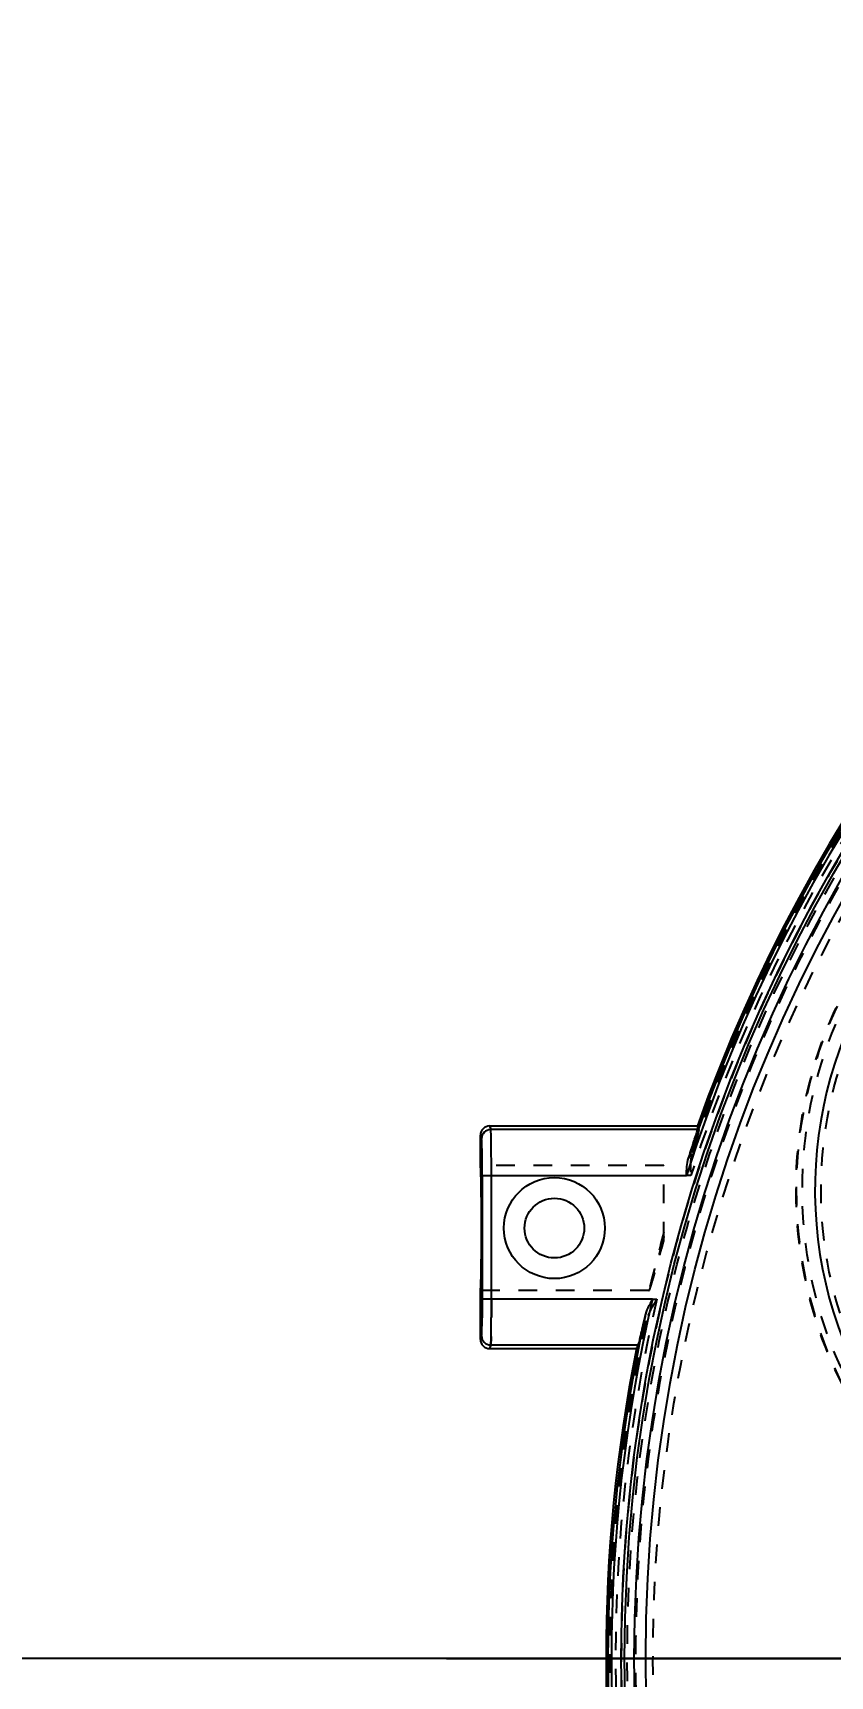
# Model space of a CAD drawing. Header units: millimetres. Extents: x -2414 to 10498, y -2238 to 649.
# Drawn here: x -308.6 to -238.8, y -953.2 to -809.3 of the extents above; entities that cross this region are included whole.
import ezdxf

# ---------------------------------------------------------------- set-up
doc = ezdxf.new("R2010")
doc.units = ezdxf.units.MM
doc.header["$LTSCALE"] = 16.335
doc.header["$PDMODE"] = 3
doc.header["$PDSIZE"] = 0.3125
doc.linetypes.add('CENTER', pattern=[0.6, 0.375, -0.075, 0.075, -0.075])
doc.linetypes.add('HIDDEN', pattern=[0.2, 0.1, -0.1])
doc.layers.get('0').update_dxf_attribs({"linetype": 'CONTINUOUS'})
doc.layers.get('Defpoints').update_dxf_attribs({"linetype": 'CONTINUOUS'})
doc.layers.add('DEFAULT_2', color=8, linetype='HIDDEN')
doc.styles.get("Standard").update_dxf_attribs({"font": 'txt', "width": 0.8})
doc.dimstyles.new('01', dxfattribs={"dimtxt": 5, "dimasz": 5, "dimexe": 0, "dimexo": 0, "dimgap": 0, "dimtad": 0, "dimzin": 0, "dimdsep": 46, "dimtxsty": 'Standard', "dimcen": 0, "dimclrd": 4, "dimclre": 4, "dimclrt": 6, "dimazin": 0, "dimtfac": 1, "dimtofl": 0, "dimtmove": 0, "dimatfit": 3, "dimfxl": 0, "dimtolj": 1, "dimtzin": 0, "dimarcsym": 0})

# ---------------------------------------------------------------- blocks, each defined once
blk = doc.blocks.new('*D85')
at = {"color": 4, "linetype": 'ByBlock', "lineweight": -2, "transparency": 16777216}
for p, q in [((-263.64, -756.63), (-347.32, -756.63)), ((-347.32, -761.63), (-347.32, -848.79)), ((-347.32, -1181.63), (-347.32, -866.79)), ((-263.64, -1186.63), (-347.32, -1186.63))]:
    blk.add_line(p, q, dxfattribs=at)
at = {"color": 4, "linetype": 'ByBlock', "transparency": 16777216}
for points in [[(-348.15, -761.63), (-346.49, -761.63), (-347.32, -756.63)], [(-348.15, -1181.63), (-346.49, -1181.63), (-347.32, -1186.63)]]:
    blk.add_solid(points, dxfattribs=at)
at = {"layer": 'Defpoints', "color": 0, "linetype": 'ByBlock', "transparency": 16777216}
for p in [(-263.64, -756.63), (-347.32, -1186.63), (-263.64, -1186.63)]:
    blk.add_point(p, dxfattribs=at)
at = {"color": 6, "linetype": 'ByBlock', "transparency": 16777216, "insert": (-347.32, -857.79), "char_height": 5, "attachment_point": 5, "rotation": 90}
blk.add_mtext('\\A1;430.00', dxfattribs=at)
blk = doc.blocks.new('*D163')
at = {"color": 4, "linetype": 'ByBlock', "lineweight": -2, "transparency": 16777216}
for p, q in [((-324.54, -946.63), (-324.54, -941.63)), ((-232.81, -951.63), (-324.54, -951.63)), ((-264.48, -971.63), (-324.54, -971.63)), ((-324.54, -976.63), (-324.54, -981.63))]:
    blk.add_line(p, q, dxfattribs=at)
at = {"color": 4, "linetype": 'ByBlock', "transparency": 16777216}
for points in [[(-325.38, -946.63), (-323.71, -946.63), (-324.54, -951.63)], [(-325.38, -976.63), (-323.71, -976.63), (-324.54, -971.63)]]:
    blk.add_solid(points, dxfattribs=at)
at = {"layer": 'Defpoints', "color": 0, "linetype": 'ByBlock', "transparency": 16777216}
for p in [(-232.81, -951.63), (-324.54, -971.63), (-264.48, -971.63)]:
    blk.add_point(p, dxfattribs=at)
at = {"color": 6, "linetype": 'ByBlock', "transparency": 16777216, "insert": (-324.54, -961.68), "char_height": 5, "attachment_point": 5, "rotation": 90}
blk.add_mtext('\\A1;20.00', dxfattribs=at)

msp = doc.modelspace()

# ---------------------------------------------------------------- linework, layer by layer
at = {"color": 7, "linetype": 'Continuous'}
for p, q in [((-268.585, -904.998), (-250.374, -904.998)), ((-268.585, -904.998), (-268.478, -905.318)), ((-250.374, -904.998), (-250.374, -905.318)), ((-269.282, -906.121), (-269.388, -905.803)), ((-269.388, -908.465), (-269.388, -905.803)), ((-250.374, -905.318), (-268.478, -905.318)), ((-269.229, -909.332), (-269.229, -920.16)), ((-269.229, -909.333), (-251.336, -909.333)), ((-268.425, -920.16), (-268.425, -909.333)), ((-269.388, -923.69), (-269.388, -919.419)), ((-254.312, -920.16), (-269.229, -920.16)), ((-269.388, -923.69), (-269.282, -923.371)), ((-268.478, -924.174), (-268.585, -924.495)), ((-268.585, -924.495), (-255.724, -924.495)), ((-268.478, -924.174), (-255.551, -924.174))]:
    msp.add_line(p, q, dxfattribs=at)
at = {"color": 1, "linetype": 'CENTER', "ltscale": 8.648595}
msp.add_line((-272.358, -951.63), (35.081, -951.63), dxfattribs=at)
at = {"color": 7, "linetype": 'Continuous'}
for centre, radius in [((-118.638, -951.63), 138.414), ((-118.638, -951.63), 138.114), ((-118.638, -951.63), 137.266), ((-118.638, -951.63), 136.266), ((-262.906, -913.942), 4.422), ((-262.906, -913.942), 2.613)]:
    msp.add_circle(centre, radius, dxfattribs=at)
for centre, radius, start, end in [((-118.638, -951.63), 139.276, 17.67954, 162.32046), ((-118.638, -951.63), 139.577, 18.29371, 161.70629), ((-118.638, -951.63), 139.745, 19.49307, 160.50693), ((-203.824, -910.596), 36.261, 56.52344, 252.03656), ((-268.585, -905.801), 0.804, 90.02417, 180.06753), ((-268.478, -906.122), 0.804, 90.02847, 179.92347), ((-118.638, -951.63), 139.276, 166.941, 193.059), ((-118.638, -951.63), 139.577, 167.60706, 192.39294), ((-268.585, -923.691), 0.804, 179.93247, 269.97583), ((-268.478, -923.37), 0.804, 180.07651, 269.97155), ((-118.638, -951.63), 139.745, 168.80348, 191.19652)]:
    msp.add_arc(centre, radius, start, end, dxfattribs=at)
at = {"color": 7, "linetype": 'Continuous', "extrusion": (0, 0, -1)}
msp.add_ellipse((-118.638, -1007.367), major_axis=(0, 167.347), ratio=0.9429048, start_param=-1.0527189, end_param=-1.0505133, dxfattribs=at)
at = {"color": 7, "linetype": 'Continuous'}
for points, knots in [([(-269.229, -909.332), (-269.229, -908.935), (-269.231, -908.357), (-269.237, -907.619), (-269.244, -907.145), (-269.251, -906.75), (-269.26, -906.447), (-269.267, -906.257), (-269.276, -906.161), (-269.279, -906.131), (-269.282, -906.121)], [0, 0, 0, 0, 0.3710004, 0.539726, 0.6890603, 0.8137181, 0.9091354, 0.9719473, 0.9903962, 1, 1, 1, 1]), ([(-268.425, -909.333), (-268.425, -908.836), (-268.427, -908.113), (-268.433, -907.191), (-268.44, -906.598), (-268.447, -906.104), (-268.456, -905.726), (-268.463, -905.489), (-268.472, -905.368), (-268.475, -905.33), (-268.478, -905.318)], [0, 0, 0, 0, 0.3710335, 0.5397815, 0.689134, 0.8138024, 0.9092193, 0.972014, 0.9904415, 1, 1, 1, 1]), ([(-251.161, -907.818), (-251.058, -907.497), (-250.908, -907.037), (-250.72, -906.456), (-250.603, -906.095), (-250.51, -905.797), (-250.437, -905.569), (-250.397, -905.418), (-250.373, -905.343), (-250.374, -905.318)], [0, 0, 0, 0, 0.3859477, 0.5536045, 0.6992572, 0.8195197, 0.9113429, 0.9720167, 1, 1, 1, 1]), ([(-251.336, -909.333), (-251.328, -909.073), (-251.311, -908.565), (-251.238, -908.056), (-251.161, -907.818)], [0, 0, 0, 0, 0.5094451, 1, 1, 1, 1]), ([(-269.388, -919.419), (-269.386, -919.419), (-269.382, -919.407), (-269.378, -919.39), (-269.374, -919.355), (-269.367, -919.286), (-269.359, -919.166), (-269.351, -918.986), (-269.342, -918.757), (-269.335, -918.482), (-269.327, -918.163), (-269.318, -917.659), (-269.308, -916.946), (-269.299, -916.012), (-269.294, -914.997), (-269.292, -913.942), (-269.294, -912.887), (-269.299, -911.873), (-269.308, -910.938), (-269.318, -910.225), (-269.327, -909.722), (-269.335, -909.403), (-269.342, -909.127), (-269.351, -908.898), (-269.359, -908.718), (-269.367, -908.598), (-269.374, -908.529), (-269.378, -908.494), (-269.382, -908.477), (-269.386, -908.465), (-269.388, -908.465)], [0, 0, 0, 0, 0.0007397, 0.0025963, 0.0056278, 0.0098372, 0.0217698, 0.0383129, 0.0592887, 0.0845012, 0.1137223, 0.1466529, 0.222374, 0.3087587, 0.4025003, 0.4999866, 0.5974727, 0.6912156, 0.7776044, 0.8533315, 0.8862664, 0.9154911, 0.9407058, 0.9616842, 0.978229, 0.9901623, 0.994372, 0.9974036, 0.9992603, 1, 1, 1, 1]), ([(-269.282, -923.371), (-269.279, -923.361), (-269.276, -923.331), (-269.267, -923.235), (-269.26, -923.045), (-269.251, -922.743), (-269.244, -922.347), (-269.237, -921.873), (-269.231, -921.135), (-269.229, -920.557), (-269.229, -920.16)], [0, 0, 0, 0, 0.0096036, 0.0280512, 0.0908602, 0.1862765, 0.3109346, 0.4602702, 0.6289975, 1, 1, 1, 1]), ([(-268.478, -924.174), (-268.475, -924.162), (-268.472, -924.124), (-268.463, -924.003), (-268.456, -923.767), (-268.447, -923.388), (-268.44, -922.894), (-268.433, -922.301), (-268.427, -921.379), (-268.425, -920.656), (-268.425, -920.16)], [0, 0, 0, 0, 0.0095586, 0.0279861, 0.0907808, 0.1861977, 0.3108661, 0.4602187, 0.6289667, 1, 1, 1, 1]), ([(-254.963, -921.674), (-254.903, -921.411), (-254.688, -920.898), (-254.44, -920.409), (-254.312, -920.16)], [0, 0, 0, 0, 0.4913316, 1, 1, 1, 1]), ([(-255.551, -924.174), (-255.539, -924.152), (-255.52, -924.077), (-255.479, -923.928), (-255.425, -923.702), (-255.356, -923.406), (-255.274, -923.046), (-255.141, -922.462), (-255.037, -921.998), (-254.963, -921.674)], [0, 0, 0, 0, 0.0291524, 0.0898752, 0.1809188, 0.3000913, 0.444852, 0.6121832, 1, 1, 1, 1])]:
    msp.add_open_spline(points, degree=3, knots=knots, dxfattribs=at)
at = {"layer": 'DEFAULT_2', "color": 8, "linetype": 'HIDDEN'}
for p, q in [((-250.374, -905.318), (-250.26, -905.318)), ((-253.308, -908.465), (-269.388, -908.465)), ((-253.308, -915.019), (-253.308, -908.465)), ((-250.956, -909.333), (-251.336, -909.333)), ((-254.621, -919.419), (-269.388, -919.419)), ((-254.312, -920.16), (-253.94, -920.16)), ((-255.442, -924.174), (-255.551, -924.174))]:
    msp.add_line(p, q, dxfattribs=at)
for centre, radius in [((-118.638, -951.63), 138.382), ((-118.638, -951.63), 137.883), ((-118.638, -951.63), 137.132), ((-118.638, -951.63), 135.632), ((-203.824, -910.596), 37.914), ((-203.824, -910.596), 37.866), ((-203.824, -910.596), 37.365), ((-203.824, -910.596), 35.726)]:
    msp.add_circle(centre, radius, dxfattribs=at)
for radius, start, end in [(138.913, 17.72718, 162.27282), (139.416, 18.48871, 161.51129), (139.745, 164.51108, 166.67392), (138.913, 166.90633, 193.09367), (139.416, 167.76054, 192.23946)]:
    msp.add_arc((-118.638, -951.63), radius, start, end, dxfattribs=at)
at = {"layer": 'DEFAULT_2', "color": 8, "linetype": 'HIDDEN', "extrusion": (0, 0, -1)}
for centre, major_axis, start_param, end_param in [((-118.638, -821.394), (0, 195.453), -2.0146057, -2.012791), ((-118.638, -1140.771), (0, 283.856), -0.7045206, -0.7027757)]:
    msp.add_ellipse(centre, major_axis=major_axis, ratio=0.7456588, start_param=start_param, end_param=end_param, dxfattribs=at)
at = {"layer": 'DEFAULT_2', "color": 8, "linetype": 'HIDDEN'}
for points, knots in [([(-250.26, -905.318), (-250.254, -905.337), (-250.268, -905.403), (-250.291, -905.527), (-250.343, -905.717), (-250.412, -905.964), (-250.501, -906.265), (-250.65, -906.756), (-250.772, -907.146), (-250.858, -907.418)], [0, 0, 0, 0, 0.0278641, 0.0871084, 0.1769856, 0.295429, 0.4399881, 0.6078073, 1, 1, 1, 1]), ([(-250.858, -907.418), (-250.951, -907.714), (-251.004, -908.364), (-250.973, -909.002), (-250.956, -909.333)], [0, 0, 0, 0, 0.4840391, 1, 1, 1, 1]), ([(-269.388, -908.465), (-269.383, -908.465), (-269.38, -908.493), (-269.373, -908.527), (-269.367, -908.601), (-269.363, -908.654), (-269.361, -908.687)], [0, 0, 0, 0, 0.0693489, 0.2580754, 0.5685159, 1, 1, 1, 1]), ([(-269.361, -908.687), (-269.346, -908.938), (-269.329, -909.596), (-269.308, -910.771), (-269.296, -912.271), (-269.291, -913.942), (-269.296, -915.613), (-269.308, -917.113), (-269.329, -918.288), (-269.346, -918.946), (-269.361, -919.197)], [0, 0, 0, 0, 0.0719822, 0.1877354, 0.3354396, 0.4999878, 0.6645365, 0.812247, 0.9280113, 1, 1, 1, 1]), ([(-253.308, -914.667), (-253.395, -914.98), (-253.563, -915.592), (-253.803, -916.477), (-254.02, -917.287), (-254.184, -917.901), (-254.3, -918.335), (-254.375, -918.61), (-254.44, -918.848), (-254.496, -919.045), (-254.541, -919.201), (-254.573, -919.304), (-254.594, -919.364), (-254.605, -919.394), (-254.613, -919.409), (-254.618, -919.419), (-254.621, -919.419)], [0, 0, 0, 0, 0.1979343, 0.3859241, 0.5576276, 0.7076285, 0.7728904, 0.8308347, 0.880907, 0.9226766, 0.9557285, 0.9797093, 0.9882424, 0.9944524, 0.9983403, 1, 1, 1, 1]), ([(-254.621, -919.419), (-254.611, -919.419), (-254.59, -919.384), (-254.561, -919.327), (-254.52, -919.22), (-254.471, -919.079), (-254.412, -918.898), (-254.315, -918.586), (-254.177, -918.115), (-253.991, -917.464), (-253.781, -916.714), (-253.551, -915.888), (-253.391, -915.314), (-253.308, -915.019)], [0, 0, 0, 0, 0.0066044, 0.0217969, 0.0458968, 0.0788106, 0.1202418, 0.1698222, 0.2917787, 0.4405792, 0.6116301, 0.8000428, 1, 1, 1, 1]), ([(-269.361, -919.197), (-269.363, -919.23), (-269.367, -919.284), (-269.373, -919.358), (-269.38, -919.392), (-269.383, -919.419), (-269.388, -919.419)], [0, 0, 0, 0, 0.4314866, 0.741927, 0.9306521, 1, 1, 1, 1]), ([(-269.229, -920.16), (-269.229, -920.557), (-269.231, -921.135), (-269.237, -921.873), (-269.244, -922.347), (-269.251, -922.743), (-269.26, -923.045), (-269.267, -923.235), (-269.276, -923.331), (-269.279, -923.361), (-269.282, -923.371)], [0, 0, 0, 0, 0.3710032, 0.5397306, 0.6890661, 0.813724, 0.9091401, 0.9719492, 0.9903967, 1, 1, 1, 1]), ([(-268.425, -920.16), (-268.425, -920.656), (-268.427, -921.379), (-268.433, -922.301), (-268.44, -922.894), (-268.447, -923.388), (-268.456, -923.767), (-268.463, -924.003), (-268.472, -924.124), (-268.475, -924.162), (-268.478, -924.174)], [0, 0, 0, 0, 0.3710335, 0.5397815, 0.689134, 0.8138024, 0.9092193, 0.972014, 0.9904415, 1, 1, 1, 1]), ([(-253.94, -920.16), (-254.128, -920.475), (-254.406, -920.943), (-254.724, -921.582), (-254.846, -921.909), (-254.885, -922.074)], [0, 0, 0, 0, 0.5136106, 0.7628074, 1, 1, 1, 1]), ([(-254.885, -922.074), (-254.95, -922.349), (-255.044, -922.742), (-255.165, -923.234), (-255.241, -923.535), (-255.307, -923.78), (-255.361, -923.969), (-255.404, -924.092), (-255.427, -924.157), (-255.442, -924.174)], [0, 0, 0, 0, 0.3900661, 0.5564429, 0.6997571, 0.8175784, 0.9078743, 0.9689336, 1, 1, 1, 1])]:
    msp.add_open_spline(points, degree=3, knots=knots, dxfattribs=at)

# ---------------------------------------------------------------- dimensions: what is measured, and where the dimension line sits
at = {"linetype": 'ByBlock'}
for base, p1, p2, picture, middle in [((-347.32, -1186.63), (-263.638, -756.63), (-263.638, -1186.63), '*D85', (-347.32, -857.786)), ((-324.543, -971.63), (-232.808, -951.63), (-264.484, -971.63), '*D163', (-324.543, -961.676))]:
    dim = msp.add_linear_dim(base=base, p1=p1, p2=p2, angle=90, dimstyle='01', dxfattribs=at)
    dim.commit()
    dim.dimension.update_dxf_attribs({"geometry": picture, "text_midpoint": middle, "dimtype": 160})

doc.saveas('drawing.dxf')
